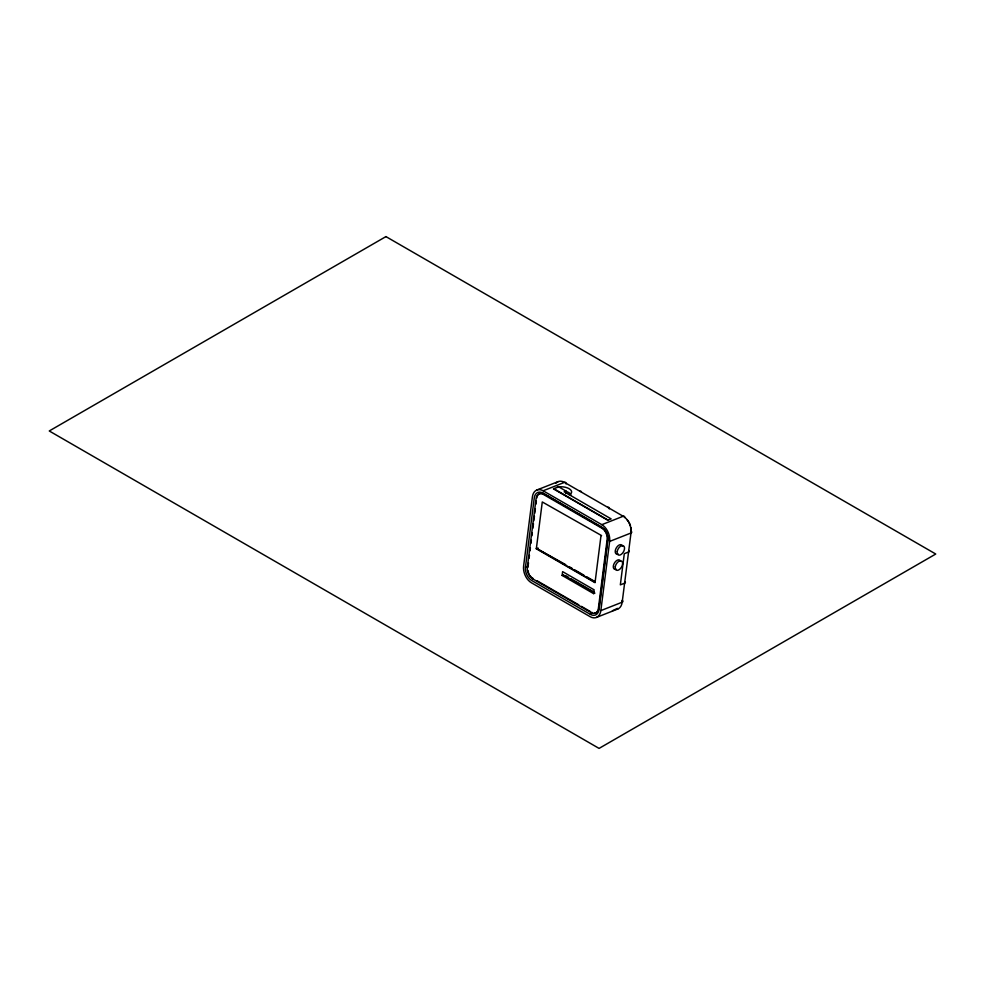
<?xml version="1.0" encoding="UTF-8"?>
<svg xmlns="http://www.w3.org/2000/svg" width="985" height="985" viewBox="0 0 985 985"><rect width="100%" height="100%" fill="white"/><g stroke="black" fill="none" stroke-linecap="round" stroke-linejoin="round"><path stroke-width="1.48" d="M617.423 608.361L612.411 610.786M525.473 567.101L534.264 497.917A10.478 6.92 68.5 0 1 542.833 493.066L601.527 526.95A10.478 6.92 68.5 0 1 607.782 540.359L598.979 609.555A10.478 6.92 68.5 0 1 590.409 614.394L531.715 580.51A10.478 6.92 68.5 0 1 525.473 567.101L527.923 567.335L528.502 562.829M529.068 558.31L529.45 555.306M530.029 550.787L530.41 547.783M530.977 543.277L531.358 540.26M531.937 535.754L532.319 532.737M532.897 528.231L533.464 523.712M533.845 520.708L534.424 516.202M534.806 513.185L535.384 508.679M535.951 504.16L536.332 501.156M600.973 535.84L595.026 582.677L536.332 548.793L542.279 501.956L601.589 535.594M565.685 493.596L566.006 491.072L558.593 486.787L553.41 488.831L607.77 520.215L611.131 518.898L564.183 491.786L566.006 491.072M562.127 575.437L562.607 571.632L594.115 589.818L593.623 593.623L562.127 575.437L563.346 574.957M599.163 606.846L607.757 539.164A8.742 5.775 68.5 0 0 602.549 527.997L542.833 493.066M600.838 610.614L609.629 541.43A13.101 8.656 68.5 0 0 601.81 524.673L543.129 490.789A13.101 8.656 68.5 0 0 532.405 496.846L523.614 566.03A13.101 8.656 68.5 0 0 531.432 582.788L590.113 616.672A13.101 8.656 68.5 0 0 600.838 610.614L622.188 602.192L630.991 533.008A2.623 1.256 7.2 0 0 630.966 531.211A10.478 6.92 68.5 0 0 630.843 527.394M590.409 614.394L591.825 612.387A8.742 5.775 68.5 0 0 592.305 612.645M569.121 494.642L570.931 493.51A8.742 4.199 7.2 0 0 569.047 488.671A8.742 4.199 7.2 0 0 559.443 486.873L556.759 487.513M536.763 490.05L558.113 481.628M543.129 490.789L564.479 482.367L623.173 516.251A2.623 1.514 -60 0 1 624.736 517.519M536.332 548.793L538.167 548.066M601.81 524.673L623.173 516.251A13.101 8.656 68.5 0 1 630.991 533.008L609.629 541.43M532.528 578.749L591.209 612.633A8.742 5.775 68.5 0 0 598.351 608.595L607.154 539.398A8.742 5.775 68.5 0 0 601.933 528.231L543.252 494.347A8.742 5.775 68.5 0 0 536.111 498.385L527.307 567.582A8.742 5.775 68.5 0 0 532.528 578.749L533.131 578.503A8.742 5.775 68.5 0 1 532.183 577.85M593.623 593.623L594.854 593.142L562.731 574.6M596.479 617.41L617.841 608.989M616.856 609.296L617.201 609.222A13.101 8.656 68.5 0 0 622.188 602.192A2.623 1.256 7.2 0 0 622.163 600.407A10.478 6.92 68.5 0 1 622.052 601.109M553.718 488.708L608.077 520.105M565.698 564.664L536.394 548.337L595.075 582.221M569.601 566.917L572.211 568.419M574.821 569.933L583.945 575.203M586.555 576.705L594.386 581.224M565.907 575.843L568.48 577.321M571.041 578.811L594.177 592.157M536.997 580.731L578.786 604.864M581.384 606.366L590.52 611.636M607.757 539.164L607.782 540.359M607.72 507.337A2.623 1.514 -60 0 1 609.259 508.888M628.959 550.516A2.623 1.256 7.2 0 1 628.565 552.006L624.293 553.693L620.341 584.868L624.613 583.182A2.623 1.256 7.2 0 0 625.007 581.692M579.919 491.281A2.623 1.514 -60 0 1 581.433 492.02M536.714 498.151A8.742 5.775 68.5 0 1 543.855 494.113M555.885 483.253A13.101 8.656 68.5 0 1 564.479 482.367A2.623 1.514 -60 0 1 566.018 483.918M622.532 546.281A5.245 3.029 -60 0 0 618.925 545.161A5.245 3.029 -60 0 0 615.342 550.455L615.256 551.034A5.245 3.029 -60 0 0 618.248 554.038M598.966 608.348A8.742 5.775 68.5 0 1 594.263 613.175M531.272 577.038A8.742 5.775 68.5 0 1 530.841 576.57M530.435 576.065A8.742 5.775 68.5 0 1 530.053 575.523M529.351 574.366A8.742 5.775 68.5 0 1 529.043 573.762M528.539 572.482A8.742 5.775 68.5 0 1 528.022 570.524M620.452 561.068A5.245 3.029 -60 0 0 616.77 560.502A5.245 3.029 -60 0 0 613.409 565.661L613.323 566.24A5.245 3.029 -60 0 0 616.314 569.244M566.35 491.49A8.742 4.199 7.2 0 1 570.918 494.753M626.94 519.575A10.478 6.92 68.5 0 1 628.405 521.385M628.849 522.062A10.478 6.92 68.5 0 1 629.612 523.503M629.944 524.254A10.478 6.92 68.5 0 1 630.474 525.818M617.226 551.391L617.139 551.969A5.245 3.029 -60 0 0 620.131 554.974A5.245 3.029 -60 0 0 624.404 549.347L624.49 548.768A5.245 3.029 -60 0 0 621.498 545.764A5.245 3.029 -60 0 0 617.226 551.391M615.293 566.597L615.206 567.175A5.245 3.029 -60 0 0 618.198 570.18A5.245 3.029 -60 0 0 622.471 564.553L622.557 563.974A5.245 3.029 -60 0 0 619.565 560.97A5.245 3.029 -60 0 0 615.293 566.597M385.935 236.597L49.25 430.974L599.065 748.403L935.75 554.026L385.935 236.597"/></g></svg>
